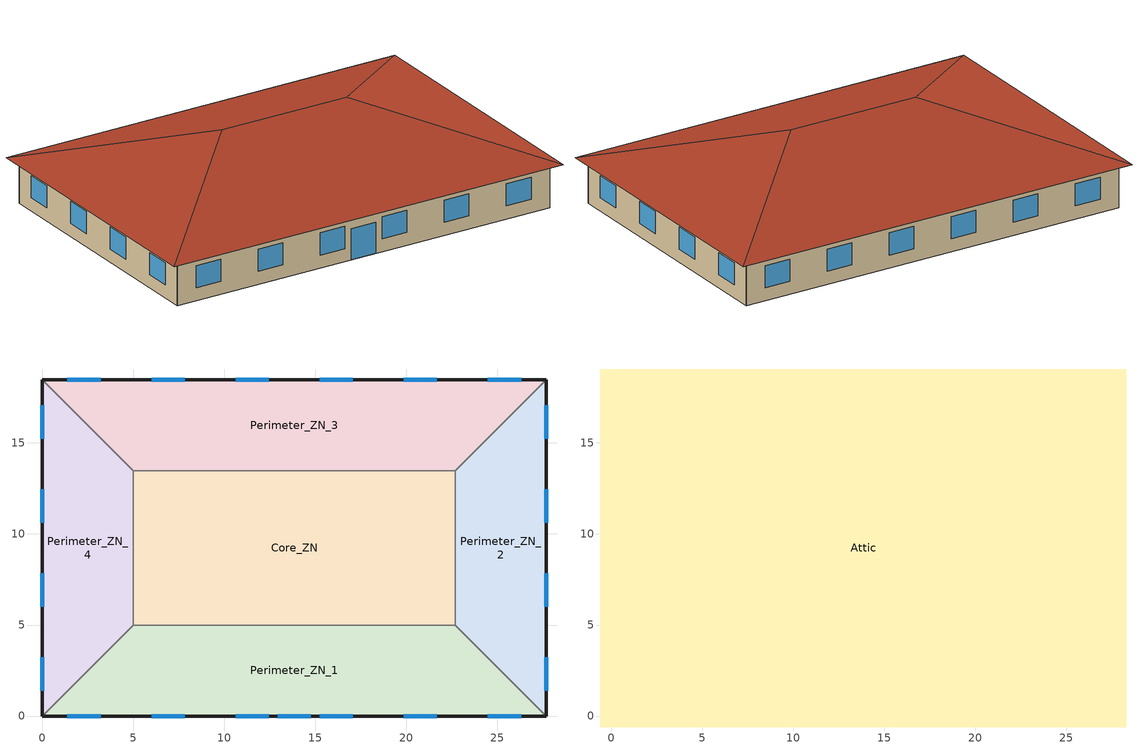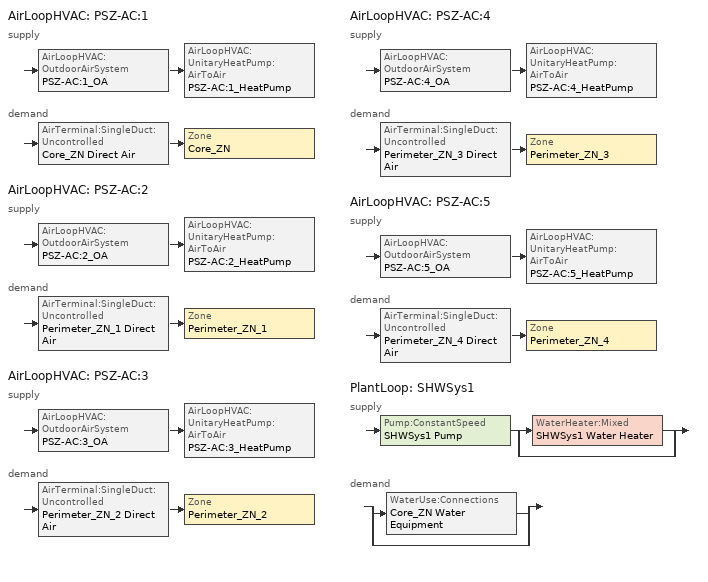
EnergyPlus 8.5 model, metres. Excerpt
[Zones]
Core_ZN
 floor ground (ext_slab_8in_with_carpet): 5,13.46 22.69,13.46 22.69,5 5,5 z0
 wall to Perimeter_ZN_1 (int_wall): 5,5 22.69,5 z0:3.05
 wall to Perimeter_ZN_2 (int_wall): 22.69,5 22.69,13.46 z0:3.05
 wall to Perimeter_ZN_3 (int_wall): 22.69,13.46 5,13.46 z0:3.05
 wall to Perimeter_ZN_4 (int_wall): 5,13.46 5,5 z0:3.05
Perimeter_ZN_1
 floor ground (ext_slab_8in_with_carpet): 27.69,0 0,0 5,5 22.69,5 z0
 wall outside (nonres_ext_wall): 0,0 27.69,0 z0:3.05
 wall to Perimeter_ZN_4 (int_wall): 5,5 0,0 z0:3.05
 wall to Perimeter_ZN_2 (int_wall): 27.69,0 22.69,5 z0:3.05
 window (Window_U_0.42_SHGC_0.40): 1.39,0 3.22,0 / 6.01,0 7.84,0 / 10.62,0 12.45,0 / 15.24,0 17.07,0 / 19.85,0 21.68,0 / 24.47,0 26.3,0 z0.9:2.42; 12.93,0 14.76,0 z0:2.13
Perimeter_ZN_2
 floor ground (ext_slab_8in_with_carpet): 22.69,13.46 27.69,18.46 27.69,0 22.69,5 z0
 wall outside (nonres_ext_wall): 27.69,0 27.69,18.46 z0:3.05
 wall to Perimeter_ZN_3 (int_wall): 27.69,18.46 22.69,13.46 z0:3.05
 window (Window_U_0.42_SHGC_0.40): 27.69,15.24 27.69,17.07 / 27.69,10.62 27.69,12.45 / 27.69,6.01 27.69,7.84 / 27.69,1.39 27.69,3.22 z0.9:2.42
Perimeter_ZN_3
 floor ground (ext_slab_8in_with_carpet): 5,13.46 0,18.46 27.69,18.46 22.69,13.46 z0
 wall outside (nonres_ext_wall): 27.69,18.46 0,18.46 z0:3.05
 wall to Perimeter_ZN_4 (int_wall): 0,18.46 5,13.46 z0:3.05
 window (Window_U_0.42_SHGC_0.40): 26.3,18.46 24.47,18.46 / 21.68,18.46 19.85,18.46 / 17.07,18.46 15.24,18.46 / 12.45,18.46 10.62,18.46 / 7.84,18.46 6.01,18.46 / 3.22,18.46 1.39,18.46 z0.9:2.42
Perimeter_ZN_4
 floor ground (ext_slab_8in_with_carpet): 5,5 0,0 0,18.46 5,13.46 z0
 wall outside (nonres_ext_wall): 0,18.46 0,0 z0:3.05
 window (Window_U_0.42_SHGC_0.40): 0,3.22 0,1.39 / 0,7.84 0,6.01 / 0,12.45 0,10.62 / 0,17.07 0,15.24 z0.9:2.42
Attic
 floor outside (ext_soffit_floor): -0.6,19.06 0,18.46 0,0 -0.6,-0.6 z3.05; 0,0 27.69,0 28.29,-0.6 -0.6,-0.6 z3.05; 28.29,19.06 28.29,-0.6 27.69,0 27.69,18.46 z3.05; -0.6,19.06 28.29,19.06 27.69,18.46 0,18.46 z3.05
 floor to Perimeter_ZN_1 (nonres_roof_floor): 0,0 5,5 22.69,5 27.69,0 z3.05
 floor to Perimeter_ZN_4 (nonres_roof_floor): 5,13.46 5,5 0,0 0,18.46 z3.05
 floor to Perimeter_ZN_2 (nonres_roof_floor): 22.69,5 22.69,13.46 27.69,18.46 27.69,0 z3.05
 floor to Core_ZN (nonres_roof_floor): 5,13.46 22.69,13.46 22.69,5 5,5 z3.05
 floor to Perimeter_ZN_3 (nonres_roof_floor): 0,18.46 27.69,18.46 22.69,13.46 5,13.46 z3.05
 roof outside (AtticRoofDeck): 28.29,19.06,3.05 -0.6,19.06,3.05 9.23,9.23,6.33 18.46,9.23,6.33; -0.6,19.06,3.05 -0.6,-0.6,3.05 9.23,9.23,6.33; 28.29,-0.6,3.05 28.29,19.06,3.05 18.46,9.23,6.33; -0.6,-0.6,3.05 28.29,-0.6,3.05 18.46,9.23,6.33 9.23,9.23,6.33
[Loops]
AirLoopHVAC 'PSZ-AC:1'
 supply: AirLoopHVAC:OutdoorAirSystem 'PSZ-AC:1_OA' > AirLoopHVAC:UnitaryHeatPump:AirToAir 'PSZ-AC:1_HeatPump'
 demand: AirTerminal:SingleDuct:Uncontrolled 'Core_ZN Direct Air' > Zone 'Core_ZN'
AirLoopHVAC 'PSZ-AC:2'
 supply: AirLoopHVAC:OutdoorAirSystem 'PSZ-AC:2_OA' > AirLoopHVAC:UnitaryHeatPump:AirToAir 'PSZ-AC:2_HeatPump'
 demand: AirTerminal:SingleDuct:Uncontrolled 'Perimeter_ZN_1 Direct Air' > Zone 'Perimeter_ZN_1'
AirLoopHVAC 'PSZ-AC:3'
 supply: AirLoopHVAC:OutdoorAirSystem 'PSZ-AC:3_OA' > AirLoopHVAC:UnitaryHeatPump:AirToAir 'PSZ-AC:3_HeatPump'
 demand: AirTerminal:SingleDuct:Uncontrolled 'Perimeter_ZN_2 Direct Air' > Zone 'Perimeter_ZN_2'
AirLoopHVAC 'PSZ-AC:4'
 supply: AirLoopHVAC:OutdoorAirSystem 'PSZ-AC:4_OA' > AirLoopHVAC:UnitaryHeatPump:AirToAir 'PSZ-AC:4_HeatPump'
 demand: AirTerminal:SingleDuct:Uncontrolled 'Perimeter_ZN_3 Direct Air' > Zone 'Perimeter_ZN_3'
AirLoopHVAC 'PSZ-AC:5'
 supply: AirLoopHVAC:OutdoorAirSystem 'PSZ-AC:5_OA' > AirLoopHVAC:UnitaryHeatPump:AirToAir 'PSZ-AC:5_HeatPump'
 demand: AirTerminal:SingleDuct:Uncontrolled 'Perimeter_ZN_4 Direct Air' > Zone 'Perimeter_ZN_4'
PlantLoop 'SHWSys1'
 supply: Pump:ConstantSpeed 'SHWSys1 Pump' > split
  | WaterHeater:Mixed 'SHWSys1 Water Heater'
  | bypass
 demand: split
  | WaterUse:Connections 'Core_ZN Water Equipment'
  | bypass
[Building]
Small Office: North Axis {deg}=0; Terrain=City; Loads Convergence Tolerance Value=0.04; Temperature Convergence Tolerance Value {deltaC}=0.2; Solar Distribution=FullInteriorAndExterior; Maximum Number of Warmup Days=25; Minimum Number of Warmup Days=6
[Site:Location]
Albuquerque Intl Arpt  Isis_NM_USA Design_Conditions: Latitude {deg}=35.04; Longitude {deg}=-106.62; Time Zone {hr}=-7; Elevation {m}=1619
[SizingPeriod:DesignDay] Day of Month=21; Dry-Bulb Temperature Range Modifier Type=DefaultMultipliers; Humidity Condition Type=Wetbulb; Barometric Pressure {Pa}=83328; Rain Indicator=No; Snow Indicator=No; Daylight Saving Time Indicator=No
Name | Month | Day Type | Maximum Dry-Bulb Temperature {C} | Daily Dry-Bulb Temperature Range {deltaC} | Wetbulb or DewPoint at Maximum Dry-Bulb {C} | Wind Speed {m/s} | Wind Direction {deg} | Solar Model Indicator | Sky Clearness | ASHRAE Clear Sky Optical Depth for Beam Irradiance (taub) | ASHRAE Clear Sky Optical Depth for Diffuse Irradiance (taud)
Albuquerque Intl Arpt  Isis Ann Htg 99.6% Condns DB | 12 | WinterDesignDay | -7.9 | 0 | -7.9 | 3.2 | 0 | ASHRAEClearSky | 0
Albuquerque Intl Arpt  Isis Ann Clg .4% Condns DB=>MWB | 7 | SummerDesignDay | 35.1 | 13.5 | 15.7 | 4.4 | 220 | ASHRAETau |  | 0.463 | 1.887
[Site:GroundTemperature:BuildingSurface]
20.12, 20.06, 20.09, 20.21, 20.41, 22.52, 23.13, 23.32, 23.34, 21.28, 20.68, 20.35
[Site:WaterMainsTemperature]
Calculation Method=Correlation; Annual Average Outdoor Air Temperature {C}=13.23; Maximum Difference In Monthly Average Outdoor Air Temperatures {deltaC}=23.99
[Material]
Name | Roughness | Thickness {m} | Conductivity {W/m-K} | Density {kg/m3} | Specific Heat {J/kg-K} | Thermal Absorptance | Solar Absorptance | Visible Absorptance
Std Wood 6inch | MediumSmooth | 0.15 | 0.12 | 540 | 1210 | 0.9 | 0.7 | 0.7
F07 25mm stucco | Smooth | 0.0254 | 0.72 | 1856 | 840 | 0.9 | 0.7 | 0.7
F12 Asphalt shingles | VeryRough | 0.0032 | 0.04 | 1120 | 1260 | 0.9 | 0.7
G01 13mm gypsum board | Smooth | 0.0127 | 0.16 | 800 | 1090 | 0.9 | 0.7 | 0.5
G01 16mm gypsum board | MediumSmooth | 0.0159 | 0.16 | 800 | 1090
G02 16mm plywood | Smooth | 0.0159 | 0.12 | 544 | 1210
200mm Normalweight concrete floor | MediumRough | 0.2032 | 2.31 | 2322 | 832
[Material:NoMass] Thermal Absorptance=0.9; Solar Absorptance=0.7
Name | Roughness | Thermal Resistance {m2-K/W} | Visible Absorptance
CP02 CARPET PAD | VeryRough | 0.21648 | 0.8
Nonres_Roof_Insulation | MediumSmooth | 6.23479 | 0.7
Nonres_Exterior_Wall_Insulation | MediumSmooth | 2.368 | 0.7
[Construction]
InteriorFurnishings: Std Wood 6inch
AtticRoofDeck: F12 Asphalt shingles, G02 16mm plywood
int_wall: G01 13mm gypsum board, G01 13mm gypsum board
ext_slab_8in_with_carpet: 200mm Normalweight concrete floor, CP02 CARPET PAD
ext_soffit_floor: G02 16mm plywood
nonres_roof_floor: G01 16mm gypsum board, Nonres_Roof_Insulation
nonres_ext_wall: F07 25mm stucco, G01 16mm gypsum board, Nonres_Exterior_Wall_Insulation, G01 16mm gypsum board
Window_U_0.42_SHGC_0.40: LoE TINT 6MM, AIR 6MM, CLEAR 6MM
[WindowMaterial:Glazing] Optical Data Type=SpectralAverage; Infrared Transmittance at Normal Incidence=0
Name | Thickness {m} | Solar Transmittance at Normal Incidence | Front Side Solar Reflectance at Normal Incidence | Back Side Solar Reflectance at Normal Incidence | Visible Transmittance at Normal Incidence | Front Side Visible Reflectance at Normal Incidence | Back Side Visible Reflectance at Normal Incidence | Front Side Infrared Hemispherical Emissivity | Back Side Infrared Hemispherical Emissivity | Conductivity {W/m-K}
CLEAR 6MM | 0.006 | 0.775 | 0.071 | 0.071 | 0.881 | 0.08 | 0.08 | 0.84 | 0.84 | 0.9
LoE TINT 6MM | .006 | .36 | .093 | .2 | .5 | .035 | .054 | .84 | .1 | .9
[WindowMaterial:Gas]
AIR 6MM: Gas Type=Air; Thickness {m}=0.0063
[Zone] Type=1; Multiplier=1; Ceiling Height {m}=autocalculate; Volume {m3}=autocalculate; Floor Area {m2}=autocalculate
Name | Part of Total Floor Area
Core_ZN; Perimeter_ZN_1; Perimeter_ZN_2; Perimeter_ZN_3; Perimeter_ZN_4 | Yes
Attic | No
[InternalMass] Construction=InteriorFurnishings
Name | Zone | Surface Area {m2}
Core_ZN_InternalMass_1 | Core_ZN | 299.3148
Perimeter_ZN_1_InternalMass_1 | Perimeter_ZN_1 | 226.9
Perimeter_ZN_2_InternalMass_1 | Perimeter_ZN_2 | 134.6
Perimeter_ZN_3_InternalMass_1 | Perimeter_ZN_3 | 226.9
Perimeter_ZN_4_InternalMass_1 | Perimeter_ZN_4 | 134.6
[People] Number of People Schedule=BLDG_OCC_SCH; Number of People Calculation Method=Area/Person; Zone Floor Area per Person {m2/person}=16.5881; Fraction Radiant=0.3; Sensible Heat Fraction=AUTOCALCULATE; Activity Level Schedule=ACTIVITY_SCH; Enable ASHRAE 55 Comfort Warnings=No; Mean Radiant Temperature Calculation Type=ZoneAveraged
Name | Zone or ZoneList
Core_ZN | Core_ZN
Perimeter_ZN_1 | Perimeter_ZN_1
Perimeter_ZN_2 | Perimeter_ZN_2
Perimeter_ZN_3 | Perimeter_ZN_3
Perimeter_ZN_4 | Perimeter_ZN_4
[Lights] Schedule=BLDG_LIGHT_SCH; Design Level Calculation Method=Watts/Area; Watts per Zone Floor Area {W/m2}=7.94377; Return Air Fraction=0; Fraction Radiant=0.7; Fraction Visible=0.2; Fraction Replaceable=1; Return Air Fraction Calculated from Plenum Temperature=No
Name | Zone or ZoneList
Core_ZN_Lights | Core_ZN
Perimeter_ZN_1_Lights | Perimeter_ZN_1
Perimeter_ZN_2_Lights | Perimeter_ZN_2
Perimeter_ZN_3_Lights | Perimeter_ZN_3
Perimeter_ZN_4_Lights | Perimeter_ZN_4
[ElectricEquipment] Schedule=BLDG_EQUIP_SCH; Design Level Calculation Method=Watts/Area; Watts per Zone Floor Area {W/m2}=6.78
Name | Zone or ZoneList
Core_ZN_MiscPlug_Equip | Core_ZN
Perimeter_ZN_1_MiscPlug_Equip | Perimeter_ZN_1
Perimeter_ZN_2_MiscPlug_Equip | Perimeter_ZN_2
Perimeter_ZN_3_MiscPlug_Equip | Perimeter_ZN_3
Perimeter_ZN_4_MiscPlug_Equip | Perimeter_ZN_4
[Daylighting:Controls] Total Daylighting Reference Points=2; Z-Coordinate of First Reference Point {m}=0.762; Z-Coordinate of Second Reference Point {m}=0.762; Fraction of Zone Controlled by First Reference Point=0.2399; Fraction of Zone Controlled by Second Reference Point=0; Illuminance Setpoint at First Reference Point {lux}=375; Illuminance Setpoint at Second Reference Point {lux}=375; Lighting Control Type=1; Glare Calculation Azimuth Angle of View Direction Clockwise from Zone y-Axis {deg}=180; Maximum Allowable Discomfort Glare Index=22; Minimum Input Power Fraction for Continuous Dimming Control=0.3; Minimum Light Output Fraction for Continuous Dimming Control=0.15; Number of Stepped Control Steps=3; Probability Lighting will be Reset When Needed in Manual Stepped Control=1
Name | X-Coordinate of First Reference Point {m} | Y-Coordinate of First Reference Point {m} | X-Coordinate of Second Reference Point {m} | Y-Coordinate of Second Reference Point {m}
Perimeter_ZN_1 | 9.144 | 1.6337 | 9.144 | 3.2675
Perimeter_ZN_2 | 26.0898 | 9.144 | 24.4561 | 9.144
Perimeter_ZN_3 | 18.288 | 16.825 | 18.288 | 15.1925
Perimeter_ZN_4 | 1.6337 | 9.144 | 3.2675 | 9.144
[ZoneInfiltration:DesignFlowRate] Temperature Term Coefficient=0; Velocity Squared Term Coefficient=0
Name | Zone or ZoneList | Schedule | Design Flow Rate Calculation Method | Design Flow Rate {m3/s} | Flow per Exterior Surface Area {m3/s-m2} | Constant Term Coefficient | Velocity Term Coefficient
Perimeter_ZN_1_Infiltration | Perimeter_ZN_1 | INFIL_QUARTER_ON_SCH | Flow/ExteriorWallArea | 0 | 0.00056896 | 0 | 0.224
Perimeter_ZN_1_Door_Infiltration | Perimeter_ZN_1 | INFIL_Door_Opening_SCH | Flow/Zone | 0.129785 |  | 1 | 0
Perimeter_ZN_2_Infiltration | Perimeter_ZN_2 | INFIL_QUARTER_ON_SCH | Flow/ExteriorWallArea | 0 | 0.00056896 | 0 | 0.224
Perimeter_ZN_3_Infiltration | Perimeter_ZN_3 | INFIL_QUARTER_ON_SCH | Flow/ExteriorWallArea | 0 | 0.00056896 | 0 | 0.224
Perimeter_ZN_4_Infiltration | Perimeter_ZN_4 | INFIL_QUARTER_ON_SCH | Flow/ExteriorWallArea | 0 | 0.00056896 | 0 | 0.224
Attic_Infiltration | Attic | ALWAYS_ON | Flow/Zone | 0.2001 |  | 1 | 0
[Exterior:Lights] Control Option=AstronomicalClock
Name | Schedule | Design Level {W}
Exterior_Lights_a | Exterior_lighting_schedule_a | 30
Exterior_Lights_b | Exterior_lighting_schedule_b | 896
[Sizing:Zone] Zone Cooling Design Supply Air Temperature Input Method=SupplyAirTemperature; Zone Cooling Design Supply Air Temperature {C}=12.8; Zone Heating Design Supply Air Temperature Input Method=SupplyAirTemperature; Zone Heating Design Supply Air Temperature {C}=40; Zone Cooling Design Supply Air Humidity Ratio {kgWater/kgDryAir}=0.0085; Zone Heating Design Supply Air Humidity Ratio {kgWater/kgDryAir}=0.008; Zone Heating Sizing Factor=0; Zone Cooling Sizing Factor=0; Cooling Design Air Flow Method=DesignDay; Cooling Design Air Flow Rate {m3/s}=0; Cooling Minimum Air Flow {m3/s}=0; Cooling Minimum Air Flow Fraction=0; Heating Design Air Flow Method=DesignDay; Heating Design Air Flow Rate {m3/s}=0
Name | Design Specification Outdoor Air Object
Core_ZN | SZ DSOA Core_ZN
Perimeter_ZN_1 | SZ DSOA Perimeter_ZN_1
Perimeter_ZN_2 | SZ DSOA Perimeter_ZN_2
Perimeter_ZN_3 | SZ DSOA Perimeter_ZN_3
Perimeter_ZN_4 | SZ DSOA Perimeter_ZN_4
[DesignSpecification:OutdoorAir] Outdoor Air Method=Flow/Area; Outdoor Air Flow per Zone Floor Area {m3/s-m2}=0.000431773; Outdoor Air Flow per Zone {m3/s}=0
SZ DSOA Core_ZN; SZ DSOA Perimeter_ZN_1; SZ DSOA Perimeter_ZN_2; SZ DSOA Perimeter_ZN_3; SZ DSOA Perimeter_ZN_4
[Sizing:System] Type of Load to Size On=Sensible; Design Outdoor Air Flow Rate {m3/s}=AUTOSIZE; Central Heating Maximum System Air Flow Ratio=0.3; Preheat Design Temperature {C}=7; Preheat Design Humidity Ratio {kgWater/kgDryAir}=0.008; Precool Design Temperature {C}=12.8; Precool Design Humidity Ratio {kgWater/kgDryAir}=0.008; Central Cooling Design Supply Air Temperature {C}=12.8; Central Heating Design Supply Air Temperature {C}=40; Type of Zone Sum to Use=NonCoincident; 100% Outdoor Air in Cooling=No; 100% Outdoor Air in Heating=No; Central Cooling Design Supply Air Humidity Ratio {kgWater/kgDryAir}=0.0085; Central Heating Design Supply Air Humidity Ratio {kgWater/kgDryAir}=0.008; Cooling Supply Air Flow Rate Method=DesignDay; Cooling Supply Air Flow Rate {m3/s}=0; Heating Supply Air Flow Rate Method=DesignDay; Heating Supply Air Flow Rate {m3/s}=0; System Outdoor Air Method=ZoneSum; Zone Maximum Outdoor Air Fraction=1; Cooling Design Capacity Method=CoolingDesignCapacity; Cooling Design Capacity {W}=autosize; Heating Design Capacity Method=HeatingDesignCapacity; Heating Design Capacity {W}=autosize; Central Cooling Capacity Control Method=OnOff
PSZ-AC:1; PSZ-AC:2; PSZ-AC:3; PSZ-AC:4; PSZ-AC:5
[Sizing:Plant]
SHWSys1: Loop Type=Heating; Design Loop Exit Temperature {C}=48.89; Loop Design Temperature Difference {deltaC}=5
[ZoneControl:Thermostat] Control Type Schedule=Dual Zone Control Type Sched
Name | Zone or ZoneList | Control 1
Core_ZN Thermostat | Core_ZN | Core_ZN DualSPSched
Perimeter_ZN_1 Thermostat | Perimeter_ZN_1 | Perimeter_ZN_1 DualSPSched
Perimeter_ZN_2 Thermostat | Perimeter_ZN_2 | Perimeter_ZN_2 DualSPSched
Perimeter_ZN_3 Thermostat | Perimeter_ZN_3 | Perimeter_ZN_3 DualSPSched
Perimeter_ZN_4 Thermostat | Perimeter_ZN_4 | Perimeter_ZN_4 DualSPSched
[ThermostatSetpoint:DualSetpoint] Heating Setpoint Temperature Schedule=HTGSETP_SCH_YES_OPTIMUM; Cooling Setpoint Temperature Schedule=CLGSETP_SCH_YES_OPTIMUM
Core_ZN DualSPSched; Perimeter_ZN_1 DualSPSched; Perimeter_ZN_2 DualSPSched; Perimeter_ZN_3 DualSPSched; Perimeter_ZN_4 DualSPSched
[AirTerminal:SingleDuct:Uncontrolled] Availability Schedule=ALWAYS_ON; Maximum Air Flow Rate {m3/s}=AUTOSIZE
Core_ZN Direct Air; Perimeter_ZN_1 Direct Air; Perimeter_ZN_2 Direct Air; Perimeter_ZN_3 Direct Air; Perimeter_ZN_4 Direct Air
[Zone equipment]
Core_ZN: Core_ZN Direct Air
Perimeter_ZN_1: Perimeter_ZN_1 Direct Air
Perimeter_ZN_2: Perimeter_ZN_2 Direct Air
Perimeter_ZN_3: Perimeter_ZN_3 Direct Air
Perimeter_ZN_4: Perimeter_ZN_4 Direct Air
[Fan:OnOff] Availability Schedule=HVACOperationSchd; Fan Total Efficiency=0.55575; Pressure Rise {Pa}=622.5; Maximum Flow Rate {m3/s}=AUTOSIZE; Motor Efficiency=0.855; Motor In Airstream Fraction=1; Fan Efficiency Ratio Function of Speed Ratio Curve=0.55575
PSZ-AC:1 Fan; PSZ-AC:2 Fan; PSZ-AC:3 Fan; PSZ-AC:4 Fan; PSZ-AC:5 Fan
[Coil:Cooling:DX:SingleSpeed] Availability Schedule=ALWAYS_ON; Gross Rated Total Cooling Capacity {W}=AUTOSIZE; Gross Rated Sensible Heat Ratio=AUTOSIZE; Gross Rated Cooling COP {W/W}=4.11713; Rated Air Flow Rate {m3/s}=AUTOSIZE; Total Cooling Capacity Function of Temperature Curve=HPACCoolCapFT; Total Cooling Capacity Function of Flow Fraction Curve=HPACCoolCapFFF; Energy Input Ratio Function of Temperature Curve=HPACCOOLEIRFT; Energy Input Ratio Function of Flow Fraction Curve=HPACCOOLEIRFFF; Part Load Fraction Correlation Curve=HPACCOOLPLFFPLR
PSZ-AC:1 Heat Pump DX Cooling Coil; PSZ-AC:2 Heat Pump DX Cooling Coil; PSZ-AC:3 Heat Pump DX Cooling Coil; PSZ-AC:4 Heat Pump DX Cooling Coil; PSZ-AC:5 Heat Pump DX Cooling Coil
[Coil:Heating:DX:SingleSpeed] Availability Schedule=ALWAYS_ON; Gross Rated Heating Capacity {W}=AUTOSIZE; Gross Rated Heating COP {W/W}=3.3592; Rated Air Flow Rate {m3/s}=AUTOSIZE; Heating Capacity Function of Temperature Curve=HPACHeatCapFT; Heating Capacity Function of Flow Fraction Curve=HPACHeatCapFFF; Energy Input Ratio Function of Temperature Curve=HPACHeatEIRFT; Energy Input Ratio Function of Flow Fraction Curve=HPACHeatEIRFFF; Part Load Fraction Correlation Curve=HPACCOOLPLFFPLR; Defrost Energy Input Ratio Function of Temperature Curve=HPACCOOLEIRFT; Minimum Outdoor Dry-Bulb Temperature for Compressor Operation {C}=-12.2; Maximum Outdoor Dry-Bulb Temperature for Defrost Operation {C}=1.67; Crankcase Heater Capacity {W}=50; Maximum Outdoor Dry-Bulb Temperature for Crankcase Heater Operation {C}=4.4; Defrost Strategy=ReverseCycle; Defrost Control=OnDemand; Resistive Defrost Heater Capacity {W}=AUTOSIZE
PSZ-AC:1 Heat Pump DX Heating Coil; PSZ-AC:2 Heat Pump DX Heating Coil; PSZ-AC:3 Heat Pump DX Heating Coil; PSZ-AC:4 Heat Pump DX Heating Coil; PSZ-AC:5 Heat Pump DX Heating Coil
[Coil:Heating:Gas] Availability Schedule=ALWAYS_ON; Gas Burner Efficiency=0.8; Nominal Capacity {W}=AUTOSIZE
PSZ-AC:1 Heat Pump DX Supp Heating Coil; PSZ-AC:2 Heat Pump DX Supp Heating Coil; PSZ-AC:3 Heat Pump DX Supp Heating Coil; PSZ-AC:4 Heat Pump DX Supp Heating Coil; PSZ-AC:5 Heat Pump DX Supp Heating Coil
[AirLoopHVAC:UnitaryHeatPump:AirToAir] Availability Schedule=ALWAYS_ON; Cooling Supply Air Flow Rate {m3/s}=AUTOSIZE; Heating Supply Air Flow Rate {m3/s}=AUTOSIZE; No Load Supply Air Flow Rate {m3/s}=AUTOSIZE; Maximum Supply Air Temperature from Supplemental Heater {C}=AUTOSIZE; Maximum Outdoor Dry-Bulb Temperature for Supplemental Heater Operation {C}=4.44; Fan Placement=BlowThrough; Supply Air Fan Operating Mode Schedule=HVACOperationSchd
Name | Controlling Zone or Thermostat Location | Supply Air Fan | Heating Coil | Cooling Coil | Supplemental Heating Coil
PSZ-AC:1_HeatPump | Core_ZN | PSZ-AC:1 Fan | PSZ-AC:1 Heat Pump DX Heating Coil | PSZ-AC:1 Heat Pump DX Cooling Coil | PSZ-AC:1 Heat Pump DX Supp Heating Coil
PSZ-AC:2_HeatPump | Perimeter_ZN_1 | PSZ-AC:2 Fan | PSZ-AC:2 Heat Pump DX Heating Coil | PSZ-AC:2 Heat Pump DX Cooling Coil | PSZ-AC:2 Heat Pump DX Supp Heating Coil
PSZ-AC:3_HeatPump | Perimeter_ZN_2 | PSZ-AC:3 Fan | PSZ-AC:3 Heat Pump DX Heating Coil | PSZ-AC:3 Heat Pump DX Cooling Coil | PSZ-AC:3 Heat Pump DX Supp Heating Coil
PSZ-AC:4_HeatPump | Perimeter_ZN_3 | PSZ-AC:4 Fan | PSZ-AC:4 Heat Pump DX Heating Coil | PSZ-AC:4 Heat Pump DX Cooling Coil | PSZ-AC:4 Heat Pump DX Supp Heating Coil
PSZ-AC:5_HeatPump | Perimeter_ZN_4 | PSZ-AC:5 Fan | PSZ-AC:5 Heat Pump DX Heating Coil | PSZ-AC:5 Heat Pump DX Cooling Coil | PSZ-AC:5 Heat Pump DX Supp Heating Coil
[Controller:OutdoorAir] Minimum Outdoor Air Flow Rate {m3/s}=AUTOSIZE; Maximum Outdoor Air Flow Rate {m3/s}=AUTOSIZE; Economizer Control Type=NoEconomizer; Economizer Control Action Type=ModulateFlow; Economizer Maximum Limit Dry-Bulb Temperature {C}=28; Economizer Maximum Limit Enthalpy {J/kg}=64000; Economizer Minimum Limit Dry-Bulb Temperature {C}=0; Lockout Type=NoLockout; Minimum Limit Type=FixedMinimum; Minimum Outdoor Air Schedule=MinOA_Sched
PSZ-AC:1_OA_Controller; PSZ-AC:2_OA_Controller; PSZ-AC:3_OA_Controller; PSZ-AC:4_OA_Controller; PSZ-AC:5_OA_Controller
[AirLoopHVAC] Design Supply Air Flow Rate {m3/s}=AUTOSIZE
PSZ-AC:1; PSZ-AC:2; PSZ-AC:3; PSZ-AC:4; PSZ-AC:5
[Pump:ConstantSpeed]
SHWSys1 Pump: Design Flow Rate {m3/s}=autosize; Design Pump Head {Pa}=0.001; Design Power Consumption {W}=AUTOSIZE; Motor Efficiency=0.3; Fraction of Motor Inefficiencies to Fluid Stream=0; Pump Control Type=Intermittent
[WaterHeater:Mixed]
SHWSys1 Water Heater: Tank Volume {m3}=0.1514; Setpoint Temperature Schedule=SHWSys1 Water Heater Setpoint Temperature Schedule; Deadband Temperature Difference {deltaC}=2; Maximum Temperature Limit {C}=82.2222; Heater Control Type=Cycle; Heater Maximum Capacity {W}=11722.84; Heater Fuel Type=electricity; Heater Thermal Efficiency=1; Off Cycle Parasitic Fuel Consumption Rate {W}=572; Off Cycle Parasitic Fuel Type=electricity; Off Cycle Parasitic Heat Fraction to Tank=0.8; On Cycle Parasitic Fuel Consumption Rate {W}=572; On Cycle Parasitic Fuel Type=electricity; Ambient Temperature Indicator=zone; Ambient Temperature Zone=CORE_ZN; Off Cycle Loss Coefficient to Ambient Temperature {W/K}=1.20598; On Cycle Loss Coefficient to Ambient Temperature {W/K}=1.20598; Peak Use Flow Rate {m3/s}=4.048e-06; Use Flow Rate Fraction Schedule=BLDG_SWH_SCH
[PlantLoop]
SHWSys1: Fluid Type=Water; Plant Equipment Operation Scheme=SHWSys1 Loop Operation Scheme List; Maximum Loop Temperature {C}=48.89; Minimum Loop Temperature {C}=10; Maximum Loop Flow Rate {m3/s}=AUTOSIZE; Minimum Loop Flow Rate {m3/s}=0; Plant Loop Volume {m3}=AUTOSIZE; Load Distribution Scheme=Optimal
[PlantEquipmentList]
SHWSys1 Equipment List: SHWSys1 Water Heater
[PlantEquipmentOperation:HeatingLoad]
SHWSys1 Operation Scheme: Load Range 1 Lower Limit {W}=0; Load Range 1 Upper Limit {W}=1000000000000000; Range 1 Equipment List=SHWSys1 Equipment List
[PlantEquipmentOperationSchemes]
SHWSys1 Loop Operation Scheme List: Control Scheme 1=SHWSys1 Operation Scheme; Control Scheme 1 Schedule=PlantOnSched
[AvailabilityManager:NightCycle] Applicability Schedule=Always_On; Fan Schedule=HVACOperationSchd; Control Type=CycleOnAny; Thermostat Tolerance {deltaC}=1; Cycling Run Time {s}=1800
PSZ-AC:1 Availability Manager; PSZ-AC:2 Availability Manager; PSZ-AC:3 Availability Manager; PSZ-AC:4 Availability Manager; PSZ-AC:5 Availability Manager
[SetpointManager:Scheduled]
SHWSys1 Loop Setpoint Manager: Control Variable=Temperature; Schedule=SHWSys1-Loop-Temp-Schedule; Setpoint Node or NodeList=SHWSys1 Supply Outlet Node
[SetpointManager:SingleZone:Reheat] Control Variable=Temperature; Minimum Supply Air Temperature {C}=12.8; Maximum Supply Air Temperature {C}=40
Name | Control Zone | Setpoint Node or NodeList
SupAirTemp MngrCore_ZN | Core_ZN | PSZ-AC:1 Supply Equipment Outlet Node
SupAirTemp MngrPerimeter_ZN_1 | Perimeter_ZN_1 | PSZ-AC:2 Supply Equipment Outlet Node
SupAirTemp MngrPerimeter_ZN_2 | Perimeter_ZN_2 | PSZ-AC:3 Supply Equipment Outlet Node
SupAirTemp MngrPerimeter_ZN_3 | Perimeter_ZN_3 | PSZ-AC:4 Supply Equipment Outlet Node
SupAirTemp MngrPerimeter_ZN_4 | Perimeter_ZN_4 | PSZ-AC:5 Supply Equipment Outlet Node
[SetpointManager:MixedAir] Control Variable=Temperature
Name | Setpoint Node or NodeList
PSZ-AC:1_OAMixed Air Temp Manager | PSZ-AC:1_OA-PSZ-AC:1_FanNode
PSZ-AC:2_OAMixed Air Temp Manager | PSZ-AC:2_OA-PSZ-AC:2_FanNode
PSZ-AC:3_OAMixed Air Temp Manager | PSZ-AC:3_OA-PSZ-AC:3_FanNode
PSZ-AC:4_OAMixed Air Temp Manager | PSZ-AC:4_OA-PSZ-AC:4_FanNode
PSZ-AC:5_OAMixed Air Temp Manager | PSZ-AC:5_OA-PSZ-AC:5_FanNode
[WaterUse:Equipment]
Core_ZN Water Equipment: Peak Flow Rate {m3/s}=4.048e-06; Flow Rate Fraction Schedule=BLDG_SWH_SCH; Target Temperature Schedule=Core_ZN Water Equipment Temp Sched; Hot Water Supply Temperature Schedule=Core_ZN Water Equipment Hot Supply Temp Sched; Zone=Core_ZN; Sensible Fraction Schedule=Core_ZN Water Equipment Sensible fract sched; Latent Fraction Schedule=Core_ZN Water Equipment Latent fract sched
[WaterUse:Connections]
Core_ZN Water Equipment: Water Use Equipment 1=Core_ZN Water Equipment
[Schedule:Compact]
BLDG_LIGHT_SCH: Through: 12/31, For: Weekdays, Until: 5:00, 0.18, Until: 6:00, 0.23, Until: 7:00, 0.18791, Until: 8:00, 0.34314, Until: 12:00, 0.7353, Until: 13:00, 0.6536, Until: 17:00, 0.7353, Until: 18:00, 0.49837, Until: 20:00, 0.34314, Until: 22:00, 0.26144, Until: 23:00, 0.18791, Until: 24:00, 0.18, For: Weekends, Until: 24:00, 0.18, For: Holiday, Until: 24:00, 0.18, For: WinterDesignDay, Until: 24:00, 0, For: SummerDesignDay, Until: 24:00, 1, For: CustomDay1, Until: 24:00, 0, For: CustomDay2, Until: 24:00, 0
BLDG_EQUIP_SCH: Through: 12/31, For: WeekDays, Until: 6:00, 0.5, Until: 8:00, 0.5, Until: 12:00, 1, Until: 13:00, 0.94, Until: 17:00, 1, Until: 18:00, 0.5, Until: 23:00, 0.2, Until: 24:00, 0.2, For: Weekends, Until: 24:00, 0.2, For: Holiday, Until: 24:00, 0.2, For: WinterDesignDay, Until: 24:00, 0, For: SummerDesignDay, Until: 24:00, 1, For: CustomDay1, Until: 24:00, 0, For: CustomDay2, Until: 24:00, 0
BLDG_OCC_SCH: Through: 12/31, For: Weekdays, Until: 6:00, 0, Until: 7:00, 0.11, Until: 8:00, 0.21, Until: 12:00, 1, Until: 13:00, 0.53, Until: 17:00, 1, Until: 18:00, 0.32, Until: 22:00, 0.11, Until: 23:00, 0.05, Until: 24:00, 0, For: Weekends, Until: 24:00, 0, For: Holiday, Until: 24:00, 0, For: WinterDesignDay, Until: 24:00, 0, For: SummerDesignDay, Until: 24:00, 1, For: CustomDay1, Until: 24:00, 0, For: CustomDay2, Until: 24:00, 0
INFIL_QUARTER_ON_SCH: Through: 12/31, For: Weekdays SummerDesignDay, Until: 07:00, 1, Until: 19:00, 0.25, Until: 24:00, 1, For: Saturday WinterDesignDay, Until: 07:00, 1, Until: 18:00, 0.25, Until: 24:00, 1, For: Sunday Holidays AllOtherDays, Until: 24:00, 1
INFIL_Door_Opening_SCH: Through: 12/31, For: Weekdays, Until: 06:00, 0, Until: 07:00, 0.144, Until: 08:00, 1, Until: 12:00, 0.144, Until: 13:00, 1, Until: 17:00, 0.144, Until: 18:00, 1, Until: 19:00, 0.144, Until: 24:00, 0, For: Saturday Sunday Holidays AllOtherDays, Until: 24:00, 0
BLDG_SWH_SCH: Through: 12/31, For: WeekDays, Until: 7:00, 0, Until: 8:00, 0.27, Until: 9:00, 0.55, Until: 11:00, 0.64, Until: 12:00, 0.82, Until: 13:00, 1, Until: 14:00, 0.91, Until: 16:00, 0.55, Until: 17:00, 0.73, Until: 19:00, 0.37, Until: 20:00, 0.18, Until: 21:00, 0.27, Until: 22:00, 0.09, Until: 24:00, 0, For: Weekends, Until: 24:00, 0, For: Holiday, Until: 24:00, 0, For: WinterDesignDay, Until: 7:00, 0, Until: 8:00, 0.27, Until: 9:00, 0.55, Until: 11:00, 0.64, Until: 12:00, 0.82, Until: 13:00, 1, Until: 14:00, 0.91, Until: 16:00, 0.55, Until: 17:00, 0.73, Until: 19:00, 0.37, Until: 20:00, 0.18, Until: 21:00, 0.27, Until: 22:00, 0.09, Until: 24:00, 0, For: SummerDesignDay, Until: 7:00, 0, Until: 8:00, 0.27, Until: 9:00, 0.55, Until: 11:00, 0.64, Until: 12:00, 0.82, Until: 13:00, 1, Until: 14:00, 0.91, Until: 16:00, 0.55, Until: 17:00, 0.73, Until: 19:00, 0.37, Until: 20:00, 0.18, Until: 21:00, 0.27, Until: 22:00, 0.09, Until: 24:00, 0, For: CustomDay1, Until: 24:00, 0, For: CustomDay2, Until: 24:00, 0
ALWAYS_ON; PlantOnSched; MinOA_Sched: Through: 12/31, For: AllDays, Until: 24:00, 1
HVACOperationSchd: Through: 12/31, For: Weekdays SummerDesignDay, Until: 06:00, 0, Until: 19:00, 1, Until: 24:00, 0, For: Weedends WinterDesignDay, Until: 24:00, 0, For: Holidays AllOtherDays, Until: 24:00, 0
HTGSETP_SCH_YES_OPTIMUM: Through: 12/31, For: WeekDays, Until: 6:00, 15.56, Until: 7:00, 17.8, Until: 8:00, 20, Until: 19:00, 21.11, Until: 24:00, 15.56, For: Weekends, Until: 24:00, 15.56, For: Holiday, Until: 24:00, 15.56, For: WinterDesignDay, Until: 24:00, 21.11, For: SummerDesignDay, Until: 24:00, 15.56, For: CustomDay1, Until: 24:00, 15.56, For: CustomDay2, Until: 24:00, 15.56
CLGSETP_SCH_YES_OPTIMUM: Through: 12/31, For: WeekDays, Until: 6:00, 29.44, Until: 7:00, 27.8, Until: 8:00, 25.6, Until: 18:00, 23.89, Until: 24:00, 29.44, For: Weekends, Until: 24:00, 29.44, For: Holiday, Until: 24:00, 29.44, For: WinterDesignDay, Until: 24:00, 29.44, For: SummerDesignDay, Until: 24:00, 23.89, For: CustomDay1, Until: 24:00, 29.44, For: CustomDay2, Until: 24:00, 29.44
Dual Zone Control Type Sched: Through: 12/31, For: AllDays, Until: 24:00, 4
ACTIVITY_SCH: Through: 12/31, For: AllDays, Until: 24:00, 120
Core_ZN Water Equipment Latent fract sched: Through: 12/31, For: AllDays, Until: 24:00, 0.05
Core_ZN Water Equipment Sensible fract sched: Through: 12/31, For: AllDays, Until: 24:00, 0.2
Core_ZN Water Equipment Temp Sched: Through: 12/31, For: AllDays, Until: 24:00, 48.8
Core_ZN Water Equipment Hot Supply Temp Sched: Through: 12/31, For: AllDays, Until: 24:00, 55
SHWSys1-Loop-Temp-Schedule; SHWSys1 Water Heater Setpoint Temperature Schedule: Through: 12/31, For: AllDays, Until: 24:00, 60
Exterior_lighting_schedule_a: Through:12/31, For:AllDays, Until: 06:00, 0, Until: 24:00, 1
Exterior_lighting_schedule_b: Through:12/31, For:AllDays, Until: 06:00, 0.7, Until: 24:00, 1
[Curve:Quadratic]
Name | Coefficient1 Constant | Coefficient2 x | Coefficient3 x**2 | Minimum Value of x | Maximum Value of x
HPACCoolCapFFF | 0.8 | 0.2 | 0 | 0.5 | 1.5
HPACCOOLEIRFFF | 1.156 | -0.1816 | 0.0256 | 0.5 | 1.5
HPACCOOLPLFFPLR | 0.85 | 0.15 | 0 | 0 | 1
HPACHeatEIRFFF | 1.3824 | -0.4336 | 0.0512 | 0 | 1
[Curve:Biquadratic] Minimum Value of x=12.77778; Maximum Value of x=23.88889; Minimum Value of y=21.11111; Maximum Value of y=46.11111
Name | Coefficient1 Constant | Coefficient2 x | Coefficient3 x**2 | Coefficient4 y | Coefficient5 y**2 | Coefficient6 x*y
HPACCoolCapFT | 0.766956 | 0.0107756 | -4.14703e-05 | 0.00134961 | -0.000261144 | 0.000457488
HPACCOOLEIRFT | 0.297145 | 0.0430933 | -0.000748766 | 0.00597727 | 0.000482112 | -0.000956448
[Curve:Cubic]
Name | Coefficient1 Constant | Coefficient2 x | Coefficient3 x**2 | Coefficient4 x**3 | Minimum Value of x | Maximum Value of x
HPACHeatCapFT | 0.758746 | 0.027626 | 0.000148716 | 3.4992e-06 | -20 | 20
HPACHeatCapFFF | 0.84 | 0.16 | 0 | 0 | 0.5 | 1.5
HPACHeatEIRFT | 1.19248 | -0.0300438 | 0.00103745 | -2.3328e-05 | -20 | 20
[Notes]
The Commercial Prototype Building Models were developed by Pacific Northwest National Laboratory (PNNL),
under contract with the U.S. Department of Energy (DOE).  These building models were originally derived
Energy Design Guide series, and other building industry expert input.
The original purpose of developing these prototype building models was to measure energy saving impacts
from newly published editions of ASHRAE Standard 90.1.  The basic building descriptions can be found in
the Scorecards posted at www.energycodes.gov.  The detailed descriptions of the prototype model development
Analysis of ASHRAE/IES Standard 90.1-2010", "Enhancements to ASHRAE Standard 90.1 Prototype Building Models",
"ANSI/ASHRAE/IES Standard 90.1-2013 Determination of Energy Savings: Quantitative Analysis",
"Energy and Energy Cost Savings Analysis of the IECC for Commercial Buildings" and
"Energy Cost Savings Analysis of the 2015 IECC for Commercial Buildings".
These reports are available at www.energycodes.gov.
BEGIN ECONOMIZER MAP
Economizer Name, DX COIL Name
PSZ-AC:1_OA_Controller, PSZ-AC:1 Heat Pump DX Cooling Coil
PSZ-AC:2_OA_Controller, PSZ-AC:2 Heat Pump DX Cooling Coil
PSZ-AC:3_OA_Controller, PSZ-AC:3 Heat Pump DX Cooling Coil
PSZ-AC:4_OA_Controller, PSZ-AC:4 Heat Pump DX Cooling Coil
PSZ-AC:5_OA_Controller, PSZ-AC:5 Heat Pump DX Cooling Coil
END ECONOMIZER MAP
WeatherFile:  USA_NM_Albuquerque.Intl.AP.723650_TMY3.epw
IDF File:     /phome/comstd/IECC2015_for_reporting/OfficeSmall/sim.iecc2015/input.nobackup/IECC_OfficeSmall_STD2015_Albuquerque.dd.idf
Run Case:     IECC_OfficeSmall_STD2015_Albuquerque
GPARM parameters as input:
Case = IECC_OfficeSmall_STD2015_Albuquerque
weatherfile = USA_NM_Albuquerque_TMY2.epw
annual_run = yes
slab_gtp = Zone4B_nonres_R10_2ftV_OfficeSmall_Albuquerque_IECC2012.gtp
basement_tempt = dummy.idf
avg_oa_tempt_ip = 55.814
maxdiff_oa_tempt_ip = 43.182
ext_wall_type = WoodFramedWall
nonres_ext_wall_ufactor = 0.363408832
roof_type = WoodJoistAtticRoof
nonres_roof_ufactor = 0.153313101
roof_solar_absorp = 0.7
nonres_window = Window_U_0.42_SHGC_0.40
sidelighting_control = IECC_2015
economizer = DifferentialDryBulb
skip_economizer_control = No
LPD_office = 7.943765888
exterior_lights_watts =
exterior_lights_watts_a = 30
exterior_lights_watts_b = 896
avg_oa_tempt = 13.23
maxdiff_oa_tempt = 23.99
oa_flow_per_area = 0.000431773
door_infil = 0.129785425
frac_ofpk = 0.144
damper_sch = MinOA_Sched
economizer_lockout = NoLockout
BLDG_EQUIP_SCH = BLDG_EQUIP_SCH_BASE
addendum_cd = yes_IECC2015
pv_surface_area = 0
STD189_overhang = no
ext_lgt_sch = Exterior_Lgt_ALWAYS_ON
LTG_SCH_SET = LTG_SET_IECC2015
HtgSetP_Sch = HTGSETP_SCH_YES_OPTIMUM
CLGSETP_SCH = CLGSETP_SCH_YES_OPTIMUM
pipe_heat_loss = 572
skip_EMSprogram = yes
Wfile_TMY3 = USA_NM_Albuquerque.Intl.AP.723650_TMY3.epw
receptacle_ctrl_occ_reduction_frac = 1
receptacle_ctrl_unocc_reduction_frac = 1
